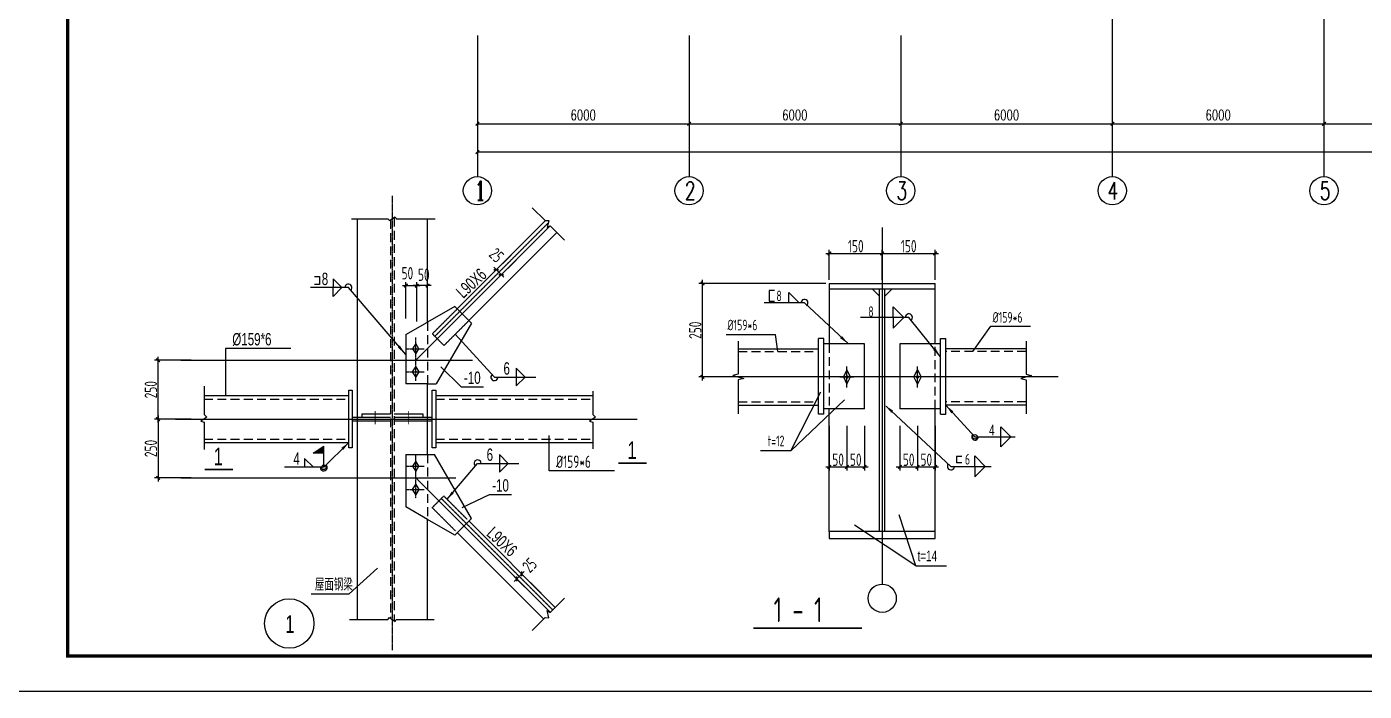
# Model space of a CAD drawing. Extents: x -73672 to 366960, y -527333 to 140666.
# Drawn here: x 2702 to 40622, y -113919 to -95080 of the extents above; entities that cross this region are included whole.
import ezdxf
from ezdxf.enums import TextEntityAlignment as Align

# ---------------------------------------------------------------- set-up
doc = ezdxf.new("R2010")
doc.units = 0
doc.header["$LTSCALE"] = 1000
doc.header["$MEASUREMENT"] = 0
for name, pattern in [('CENTER2', [1.125, 0.75, -0.125, 0.125, -0.125]), ('CENTERR', [30, 25, -2, 1, -2]), ('DASHED1', [4.5, 3, -1.5]), ('HIDDEN', [0.375, 0.25, -0.125])]:
    doc.linetypes.add(name, pattern=pattern)
for name, color, linetype in [('08', 3, 'Continuous'), ('2', 2, 'CENTERR'), ('3A', 3, 'DASHED1'), ('AXIS', 3, 'Continuous'), ('AXIS_TEXT', 7, 'Continuous'), ('Bolt', 252, 'Continuous'), ('Colum', 2, 'Continuous'), ('DASHED', 1, 'DASHED1'), ('DIM', 3, 'Continuous'), ('DOTE', 167, 'Continuous'), ('Prof', 2, 'Continuous'), ('PUB_TITLE', 4, 'Continuous'), ('TEXT', 3, 'Continuous'), ('Weld', 7, 'Continuous')]:
    doc.layers.add(name, color=color, linetype=linetype)
doc.styles.add('_TCH_AXIS', font='COMPLEX', dxfattribs={"bigfont": 'GBCBIG'})
doc.styles.add('_TCH_DIM_T3', font='SIMPLEX', dxfattribs={"width": 0.705882, "bigfont": 'GBCBIG'})
doc.styles.add('ACC', font='gas.shx', dxfattribs={"width": 0.7, "oblique": 1, "bigfont": 'Tssdchn.shx'})
doc.styles.add('ACC2', font='gas.shx', dxfattribs={"width": 0.7, "bigfont": 'Tssdchn.shx'})
doc.styles.add('COMPLEX', font='COMPLEX', dxfattribs={"bigfont": 'Tssdchn.shx'})
doc.styles.get("Standard").update_dxf_attribs({"font": 'gbenor.shx', "bigfont": 'gbcbig.shx'})
doc.styles.add('TSSD_Axis', font='Complex.shx', dxfattribs={"width": 0.7, "bigfont": 'hztxt.shx'})
doc.styles.add('TSSD_Dimension', font='Tssdeng.shx', dxfattribs={"width": 0.7, "bigfont": '1hztxt.shx'})
doc.styles.add('TSSD_Label', font='Tssdeng.shx', dxfattribs={"width": 0.7, "bigfont": 'hztxt.shx'})
doc.dimstyles.new('_TCH_ARCH-100', dxfattribs={"dimtxt": 297.5, "dimasz": 100, "dimexe": 250, "dimexo": 300, "dimgap": 100, "dimtad": 1, "dimdec": 0, "dimzin": 0, "dimdsep": 46, "dimtxsty": '_TCH_DIM_T3', "dimblk": 'ARCHTICK', "dimcen": 0.09, "dimclrt": 7, "dimazin": 2, "dimtfac": 1, "dimtdec": 0, "dimtix": 1, "dimtmove": 2, "dimatfit": 3, "dimfxl": 0, "dimtolj": 1, "dimtzin": 0, "dimarcsym": 0})
doc.dimstyles.new('ACAD-J', dxfattribs={"dimscale": 20, "dimtxt": 3.5, "dimasz": 1.5, "dimexe": 2, "dimexo": 4, "dimgap": 1, "dimtad": 1, "dimdec": 0, "dimzin": 0, "dimdsep": 46, "dimtxsty": 'ACC', "dimblk": 'DM', "dimblk2": 'DM', "dimcen": 0.09, "dimadec": 0, "dimazin": 0, "dimtfac": 1, "dimtdec": 0, "dimtix": 1, "dimtmove": 2, "dimatfit": 3, "dimfxl": 0, "dimtolj": 1, "dimtzin": 0, "dimarcsym": 0})
doc.dimstyles.new('TSSD_100_150', dxfattribs={"dimtxt": 350, "dimasz": 100, "dimexe": 100, "dimexo": 100, "dimgap": 30, "dimtad": 1, "dimdec": 0, "dimlfac": 1.333333, "dimzin": 0, "dimdsep": 46, "dimtxsty": 'TSSD_Dimension', "dimblk": 'ARCHTICK', "dimcen": 0, "dimdle": 100, "dimclrd": 3, "dimclre": 3, "dimclrt": 7, "dimadec": 0, "dimazin": 0, "dimtfac": 1, "dimtdec": 0, "dimtix": 1, "dimtmove": 2, "dimatfit": 3, "dimldrblk": 'ARCHTICK', "dimfxl": 0, "dimtolj": 1, "dimtzin": 0, "dimarcsym": 0})
doc.dimstyles.new('TSSD_15_1', dxfattribs={"dimtxt": 3, "dimasz": 1, "dimexe": 1, "dimexo": 2.5, "dimgap": 1, "dimtad": 1, "dimdec": 0, "dimlfac": 15, "dimzin": 0, "dimdsep": 46, "dimtxsty": 'TSSD_Axis', "dimblk": 'ARCHTICK', "dimcen": 0, "dimdle": 1, "dimclrt": 2, "dimadec": 0, "dimazin": 0, "dimtfac": 1, "dimtdec": 0, "dimtix": 1, "dimtmove": 2, "dimatfit": 3, "dimldrblk": '箭头', "dimfxl": 0, "dimtolj": 1, "dimtzin": 0, "dimarcsym": 0})
doc.dimstyles.new('TSSD_LEADER_STYLE_2.0', dxfattribs={"dimtxt": 6, "dimasz": 2, "dimexe": 2, "dimexo": 5, "dimgap": 0.09, "dimtad": 0, "dimtih": 1, "dimtoh": 1, "dimdec": 4, "dimzin": 0, "dimdsep": 46, "dimtxsty": 'Standard', "dimcen": 0.09, "dimdle": 2, "dimclrt": 2, "dimadec": 0, "dimazin": 0, "dimtfac": 1, "dimtdec": 4, "dimtofl": 0, "dimtmove": 0, "dimatfit": 3, "dimfxl": 0, "dimtolj": 1, "dimtzin": 0, "dimarcsym": 0})

# ---------------------------------------------------------------- blocks, each defined once
blk = doc.blocks.new('_ArchTick')
at = {"color": 0, "linetype": 'ByBlock', "const_width": 0.4}
blk.add_lwpolyline([(-0.5, -0.5), (0.5, 0.5)], dxfattribs=at)
blk = doc.blocks.new('*D9229')
at = {"color": 3, "linetype": 'Continuous', "lineweight": -2}
for p, q in [((7367, -104536), (6325, -104536)), ((6425, -106303), (6425, -104436)), ((7367, -106203), (6325, -106203))]:
    blk.add_line(p, q, dxfattribs=at)
at = {"layer": 'Defpoints', "color": 0}
for p in [(6425, -104536), (7467, -104536), (7467, -106203)]:
    blk.add_point(p, dxfattribs=at)
at = {"color": 3, "linetype": 'ByBlock', "lineweight": -2, "xscale": 100, "yscale": 100, "zscale": 100}
for p, rotation in [((6425, -104536), 90), ((6425, -106203), 270)]:
    blk.add_blockref('_ArchTick', p, dxfattribs=dict(at, rotation=rotation))
at = {"color": 7, "insert": (6220, -105369), "char_height": 350, "attachment_point": 5, "rotation": 90, "style": 'TSSD_Dimension'}
blk.add_mtext('\\A1;250', dxfattribs=at)
blk = doc.blocks.new('*D9230')
at = {"color": 3, "linetype": 'Continuous', "lineweight": -2}
for p, q in [((6425, -106103), (6425, -107969)), ((7367, -106203), (6325, -106203)), ((7367, -107869), (6325, -107869))]:
    blk.add_line(p, q, dxfattribs=at)
at = {"layer": 'Defpoints', "color": 0}
for p in [(7467, -106203), (6425, -107869), (7467, -107869)]:
    blk.add_point(p, dxfattribs=at)
at = {"color": 3, "linetype": 'ByBlock', "lineweight": -2, "xscale": 100, "yscale": 100, "zscale": 100}
for p, rotation in [((6425, -106203), 90), ((6425, -107869), 270)]:
    blk.add_blockref('_ArchTick', p, dxfattribs=dict(at, rotation=rotation))
at = {"color": 7, "insert": (6220, -107036), "char_height": 350, "attachment_point": 5, "rotation": 90, "style": 'TSSD_Dimension'}
blk.add_mtext('\\A1;250', dxfattribs=at)
blk = doc.blocks.new('箭头')
at = {"layer": 'DIM', "color": 6}
blk.add_line((-2, 0), (-3, 0), dxfattribs=at)
blk.add_solid([(-2, 0), (0, 0), (-2, 0)], dxfattribs=at)
blk = doc.blocks.new('DM')
at = {"color": 5}
blk.add_line((1.1, 0), (-1, 0), dxfattribs=at)
at = {"color": 6, "const_width": 0.45}
blk.add_lwpolyline([(-0.8, -0.8), (0.8, 0.8)], dxfattribs=at)
blk = doc.blocks.new('*D9231')
at = {"color": 3, "linetype": 'Continuous', "lineweight": -2}
for p, q in [((16432, -101553), (15943, -102042)), ((16226, -102183), (15943, -101900)), ((16573, -101695), (16085, -102183))]:
    blk.add_line(p, q, dxfattribs=at)
at = {"layer": 'Defpoints', "color": 0}
for p in [(16503, -101483), (16644, -101624), (16014, -101971)]:
    blk.add_point(p, dxfattribs=at)
at = {"color": 3, "linetype": 'ByBlock', "lineweight": -2, "xscale": 100, "yscale": 100, "zscale": 100}
for p, rotation in [((16014, -101971), 135.0000000014857), ((16155, -102113), 315.0000000014857)]:
    blk.add_blockref('_ArchTick', p, dxfattribs=dict(at, rotation=rotation))
at = {"color": 7, "insert": (16020, -101557), "char_height": 350, "attachment_point": 5, "rotation": 315, "style": 'TSSD_Dimension'}
blk.add_mtext('\\A1;25', dxfattribs=at)
blk = doc.blocks.new('*D9232')
at = {"color": 3, "linetype": 'Continuous', "lineweight": -2}
for p, q in [((16808, -110521), (16525, -110803)), ((17142, -111280), (16525, -110662)), ((17284, -111138), (16666, -110521))]:
    blk.add_line(p, q, dxfattribs=at)
at = {"layer": 'Defpoints', "color": 0}
for p in [(16595, -110733), (17213, -111350), (17355, -111209)]:
    blk.add_point(p, dxfattribs=at)
at = {"color": 3, "linetype": 'ByBlock', "lineweight": -2, "xscale": 100, "yscale": 100, "zscale": 100}
for p, rotation in [((16595, -110733), 225.0000000015093), ((16737, -110591), 45.00000000150928)]:
    blk.add_blockref('_ArchTick', p, dxfattribs=dict(at, rotation=rotation))
at = {"color": 7, "insert": (16960, -110345), "char_height": 350, "attachment_point": 5, "rotation": 45, "style": 'TSSD_Dimension'}
blk.add_mtext('\\A1;25', dxfattribs=at)
blk = doc.blocks.new('*D9233')
at = {"color": 3, "linetype": 'Continuous', "lineweight": -2}
for p, q in [((26855, -101506), (28555, -101506)), ((26955, -102258), (26955, -101406)), ((28455, -102258), (28455, -101406))]:
    blk.add_line(p, q, dxfattribs=at)
at = {"layer": 'Defpoints', "color": 0}
for p in [(28455, -101506), (26955, -102358), (28455, -102358)]:
    blk.add_point(p, dxfattribs=at)
at = {"color": 3, "linetype": 'ByBlock', "lineweight": -2, "xscale": 100, "yscale": 100, "zscale": 100, "rotation": 180}
blk.add_blockref('_ArchTick', (26955, -101506), dxfattribs=at)
at = {"color": 3, "linetype": 'ByBlock', "lineweight": -2, "xscale": 100, "yscale": 100, "zscale": 100}
blk.add_blockref('_ArchTick', (28455, -101506), dxfattribs=at)
at = {"color": 7, "insert": (27705, -101301), "char_height": 350, "attachment_point": 5, "style": 'TSSD_Dimension'}
blk.add_mtext('\\A1;150', dxfattribs=at)
blk = doc.blocks.new('*D9234')
at = {"color": 3, "linetype": 'Continuous', "lineweight": -2}
for p, q in [((25355, -101506), (27055, -101506)), ((25455, -102258), (25455, -101406)), ((26955, -102258), (26955, -101406))]:
    blk.add_line(p, q, dxfattribs=at)
at = {"layer": 'Defpoints', "color": 0}
for p in [(26955, -101506), (25455, -102358), (26955, -102358)]:
    blk.add_point(p, dxfattribs=at)
at = {"color": 3, "linetype": 'ByBlock', "lineweight": -2, "xscale": 100, "yscale": 100, "zscale": 100, "rotation": 180}
blk.add_blockref('_ArchTick', (25455, -101506), dxfattribs=at)
at = {"color": 3, "linetype": 'ByBlock', "lineweight": -2, "xscale": 100, "yscale": 100, "zscale": 100}
blk.add_blockref('_ArchTick', (26955, -101506), dxfattribs=at)
at = {"color": 7, "insert": (26205, -101301), "char_height": 350, "attachment_point": 5, "style": 'TSSD_Dimension'}
blk.add_mtext('\\A1;150', dxfattribs=at)
blk = doc.blocks.new('*D9235')
at = {"color": 3, "linetype": 'Continuous', "lineweight": -2}
for p, q in [((25355, -102358), (21760, -102358)), ((21860, -105109), (21860, -102258)), ((23111, -105009), (21760, -105009))]:
    blk.add_line(p, q, dxfattribs=at)
at = {"layer": 'Defpoints', "color": 0}
for p in [(21860, -102358), (25455, -102358), (23211, -105009)]:
    blk.add_point(p, dxfattribs=at)
at = {"color": 3, "linetype": 'ByBlock', "lineweight": -2, "xscale": 100, "yscale": 100, "zscale": 100}
for p, rotation in [((21860, -102358), 90), ((21860, -105009), 270)]:
    blk.add_blockref('_ArchTick', p, dxfattribs=dict(at, rotation=rotation))
at = {"color": 7, "insert": (21655, -103683), "char_height": 350, "attachment_point": 5, "rotation": 90, "style": 'TSSD_Dimension'}
blk.add_mtext('\\A1;{\\H1x;250}', dxfattribs=at)
blk = doc.blocks.new('*D9236')
at = {"color": 3, "linetype": 'Continuous', "lineweight": -2}
for p, q in [((25455, -106398), (25455, -107660)), ((25955, -106398), (25955, -107660)), ((25355, -107560), (26055, -107560))]:
    blk.add_line(p, q, dxfattribs=at)
at = {"layer": 'Defpoints', "color": 0}
for p in [(25455, -106298), (25955, -106298), (25955, -107560)]:
    blk.add_point(p, dxfattribs=at)
at = {"color": 3, "linetype": 'ByBlock', "lineweight": -2, "xscale": 100, "yscale": 100, "zscale": 100, "rotation": 180}
blk.add_blockref('_ArchTick', (25455, -107560), dxfattribs=at)
at = {"color": 3, "linetype": 'ByBlock', "lineweight": -2, "xscale": 100, "yscale": 100, "zscale": 100}
blk.add_blockref('_ArchTick', (25955, -107560), dxfattribs=at)
at = {"color": 7, "insert": (25705, -107355), "char_height": 350, "attachment_point": 5, "style": 'TSSD_Dimension'}
blk.add_mtext('\\A1;50', dxfattribs=at)
blk = doc.blocks.new('*D9237')
at = {"color": 3, "linetype": 'Continuous', "lineweight": -2}
for p, q in [((25955, -106398), (25955, -107660)), ((26455, -106398), (26455, -107660)), ((25855, -107560), (26555, -107560))]:
    blk.add_line(p, q, dxfattribs=at)
at = {"layer": 'Defpoints', "color": 0}
for p in [(25955, -106298), (26455, -106298), (26455, -107560)]:
    blk.add_point(p, dxfattribs=at)
at = {"color": 3, "linetype": 'ByBlock', "lineweight": -2, "xscale": 100, "yscale": 100, "zscale": 100, "rotation": 180}
blk.add_blockref('_ArchTick', (25955, -107560), dxfattribs=at)
at = {"color": 3, "linetype": 'ByBlock', "lineweight": -2, "xscale": 100, "yscale": 100, "zscale": 100}
blk.add_blockref('_ArchTick', (26455, -107560), dxfattribs=at)
at = {"color": 7, "insert": (26205, -107355), "char_height": 350, "attachment_point": 5, "style": 'TSSD_Dimension'}
blk.add_mtext('\\A1;50', dxfattribs=at)
blk = doc.blocks.new('*D9238')
at = {"color": 3, "linetype": 'Continuous', "lineweight": -2}
for p, q in [((27455, -106398), (27455, -107660)), ((27955, -106398), (27955, -107660)), ((27355, -107560), (28055, -107560))]:
    blk.add_line(p, q, dxfattribs=at)
at = {"layer": 'Defpoints', "color": 0}
for p in [(27455, -106298), (27955, -106298), (27955, -107560)]:
    blk.add_point(p, dxfattribs=at)
at = {"color": 3, "linetype": 'ByBlock', "lineweight": -2, "xscale": 100, "yscale": 100, "zscale": 100, "rotation": 180}
blk.add_blockref('_ArchTick', (27455, -107560), dxfattribs=at)
at = {"color": 3, "linetype": 'ByBlock', "lineweight": -2, "xscale": 100, "yscale": 100, "zscale": 100}
blk.add_blockref('_ArchTick', (27955, -107560), dxfattribs=at)
at = {"color": 7, "insert": (27705, -107355), "char_height": 350, "attachment_point": 5, "style": 'TSSD_Dimension'}
blk.add_mtext('\\A1;50', dxfattribs=at)
blk = doc.blocks.new('*D9239')
at = {"color": 3, "linetype": 'Continuous', "lineweight": -2}
for p, q in [((27955, -106398), (27955, -107660)), ((28455, -106398), (28455, -107660)), ((27855, -107560), (28555, -107560))]:
    blk.add_line(p, q, dxfattribs=at)
at = {"layer": 'Defpoints', "color": 0}
for p in [(27955, -106298), (28455, -106298), (28455, -107560)]:
    blk.add_point(p, dxfattribs=at)
at = {"color": 3, "linetype": 'ByBlock', "lineweight": -2, "xscale": 100, "yscale": 100, "zscale": 100, "rotation": 180}
blk.add_blockref('_ArchTick', (27955, -107560), dxfattribs=at)
at = {"color": 3, "linetype": 'ByBlock', "lineweight": -2, "xscale": 100, "yscale": 100, "zscale": 100}
blk.add_blockref('_ArchTick', (28455, -107560), dxfattribs=at)
at = {"color": 7, "insert": (28205, -107355), "char_height": 350, "attachment_point": 5, "style": 'TSSD_Dimension'}
blk.add_mtext('\\A1;50', dxfattribs=at)
blk = doc.blocks.new('_WELD004')
at = {"color": 0, "linetype": 'ByBlock'}
for p, q in [((0, 1), (1, 0)), ((0, 0), (0, 1))]:
    blk.add_line(p, q, dxfattribs=at)
blk = doc.blocks.new('_WELD0013')
at = {"color": 0, "linetype": 'ByBlock'}
for p, q in [((0.5, 1), (0, 1)), ((0, 0), (0.5, 0)), ((0.5, 0), (0.5, 1))]:
    blk.add_line(p, q, dxfattribs=at)
blk = doc.blocks.new('*D9240')
at = {"color": 3, "linetype": 'Continuous', "lineweight": -2}
for p, q in [((13759, -102798), (13759, -102320)), ((14065, -103341), (14065, -102320)), ((14165, -102420), (13659, -102420))]:
    blk.add_line(p, q, dxfattribs=at)
at = {"layer": 'Defpoints', "color": 0}
for p in [(13759, -102420), (13759, -102898), (14065, -103441)]:
    blk.add_point(p, dxfattribs=at)
at = {"color": 3, "linetype": 'ByBlock', "lineweight": -2, "xscale": 100, "yscale": 100, "zscale": 100, "rotation": 180}
blk.add_blockref('_ArchTick', (13759, -102420), dxfattribs=at)
at = {"color": 3, "linetype": 'ByBlock', "lineweight": -2, "xscale": 100, "yscale": 100, "zscale": 100}
blk.add_blockref('_ArchTick', (14065, -102420), dxfattribs=at)
at = {"color": 7, "insert": (13959, -102111), "char_height": 350, "attachment_point": 5, "style": 'TSSD_Dimension'}
blk.add_mtext('\\A1;50', dxfattribs=at)
blk = doc.blocks.new('*D9241')
at = {"color": 3, "linetype": 'Continuous', "lineweight": -2}
for p, q in [((13451, -103353), (13451, -102320)), ((13759, -103439), (13759, -102320)), ((13351, -102420), (13859, -102420))]:
    blk.add_line(p, q, dxfattribs=at)
at = {"layer": 'Defpoints', "color": 0}
for p in [(13759, -102420), (13451, -103453), (13759, -103539)]:
    blk.add_point(p, dxfattribs=at)
at = {"color": 3, "linetype": 'ByBlock', "lineweight": -2, "xscale": 100, "yscale": 100, "zscale": 100, "rotation": 180}
blk.add_blockref('_ArchTick', (13451, -102420), dxfattribs=at)
at = {"color": 3, "linetype": 'ByBlock', "lineweight": -2, "xscale": 100, "yscale": 100, "zscale": 100}
blk.add_blockref('_ArchTick', (13759, -102420), dxfattribs=at)
at = {"color": 7, "insert": (13493, -102067), "char_height": 350, "attachment_point": 5, "style": 'TSSD_Dimension'}
blk.add_mtext('\\A1;50', dxfattribs=at)
blk = doc.blocks.new('*D9283')
at = {"layer": 'AXIS', "color": 0, "lineweight": -2}
for p, q in [((15479, -95630), (15479, -98880)), ((123479, -95630), (123479, -98880)), ((15479, -98630), (123479, -98630))]:
    blk.add_line(p, q, dxfattribs=at)
at = {"layer": 'Defpoints', "color": 0}
for p in [(15479, -95330), (123479, -95330), (123479, -98630)]:
    blk.add_point(p, dxfattribs=at)
at = {"layer": 'AXIS', "color": 0, "linetype": 'ByBlock', "lineweight": -2, "xscale": 100, "yscale": 100, "zscale": 100, "rotation": 180}
blk.add_blockref('_ArchTick', (15479, -98630), dxfattribs=at)
at = {"layer": 'AXIS', "color": 0, "linetype": 'ByBlock', "lineweight": -2, "xscale": 100, "yscale": 100, "zscale": 100}
blk.add_blockref('_ArchTick', (123479, -98630), dxfattribs=at)
at = {"layer": 'AXIS', "color": 7, "insert": (69479, -98381), "char_height": 297.5, "attachment_point": 5, "style": '_TCH_DIM_T3'}
blk.add_mtext('\\A1;108000', dxfattribs=at)
blk = doc.blocks.new('*D9284')
at = {"layer": 'AXIS', "color": 0, "lineweight": -2}
for p, q in [((15479, -95630), (15479, -98080)), ((21479, -95630), (21479, -98080)), ((15479, -97830), (21479, -97830))]:
    blk.add_line(p, q, dxfattribs=at)
at = {"layer": 'Defpoints', "color": 0}
for p in [(15479, -95330), (21479, -95330), (21479, -97830)]:
    blk.add_point(p, dxfattribs=at)
at = {"layer": 'AXIS', "color": 0, "linetype": 'ByBlock', "lineweight": -2, "xscale": 100, "yscale": 100, "zscale": 100, "rotation": 180}
blk.add_blockref('_ArchTick', (15479, -97830), dxfattribs=at)
at = {"layer": 'AXIS', "color": 0, "linetype": 'ByBlock', "lineweight": -2, "xscale": 100, "yscale": 100, "zscale": 100}
blk.add_blockref('_ArchTick', (21479, -97830), dxfattribs=at)
at = {"layer": 'AXIS', "color": 7, "insert": (18479, -97581), "char_height": 297.5, "attachment_point": 5, "style": '_TCH_DIM_T3'}
blk.add_mtext('\\A1;6000', dxfattribs=at)
blk = doc.blocks.new('*D9285')
at = {"layer": 'AXIS', "color": 0, "lineweight": -2}
for p, q in [((21479, -95630), (21479, -98080)), ((27479, -95630), (27479, -98080)), ((21479, -97830), (27479, -97830))]:
    blk.add_line(p, q, dxfattribs=at)
at = {"layer": 'Defpoints', "color": 0}
for p in [(21479, -95330), (27479, -95330), (27479, -97830)]:
    blk.add_point(p, dxfattribs=at)
at = {"layer": 'AXIS', "color": 0, "linetype": 'ByBlock', "lineweight": -2, "xscale": 100, "yscale": 100, "zscale": 100, "rotation": 180}
blk.add_blockref('_ArchTick', (21479, -97830), dxfattribs=at)
at = {"layer": 'AXIS', "color": 0, "linetype": 'ByBlock', "lineweight": -2, "xscale": 100, "yscale": 100, "zscale": 100}
blk.add_blockref('_ArchTick', (27479, -97830), dxfattribs=at)
at = {"layer": 'AXIS', "color": 7, "insert": (24479, -97581), "char_height": 297.5, "attachment_point": 5, "style": '_TCH_DIM_T3'}
blk.add_mtext('\\A1;6000', dxfattribs=at)
blk = doc.blocks.new('*D9286')
at = {"layer": 'AXIS', "color": 0, "lineweight": -2}
for p, q in [((27479, -95630), (27479, -98080)), ((33479, -95630), (33479, -98080)), ((27479, -97830), (33479, -97830))]:
    blk.add_line(p, q, dxfattribs=at)
at = {"layer": 'Defpoints', "color": 0}
for p in [(27479, -95330), (33479, -95330), (33479, -97830)]:
    blk.add_point(p, dxfattribs=at)
at = {"layer": 'AXIS', "color": 0, "linetype": 'ByBlock', "lineweight": -2, "xscale": 100, "yscale": 100, "zscale": 100, "rotation": 180}
blk.add_blockref('_ArchTick', (27479, -97830), dxfattribs=at)
at = {"layer": 'AXIS', "color": 0, "linetype": 'ByBlock', "lineweight": -2, "xscale": 100, "yscale": 100, "zscale": 100}
blk.add_blockref('_ArchTick', (33479, -97830), dxfattribs=at)
at = {"layer": 'AXIS', "color": 7, "insert": (30479, -97581), "char_height": 297.5, "attachment_point": 5, "style": '_TCH_DIM_T3'}
blk.add_mtext('\\A1;6000', dxfattribs=at)
blk = doc.blocks.new('*D9287')
at = {"layer": 'AXIS', "color": 0, "lineweight": -2}
for p, q in [((33479, -95630), (33479, -98080)), ((39479, -95630), (39479, -98080)), ((33479, -97830), (39479, -97830))]:
    blk.add_line(p, q, dxfattribs=at)
at = {"layer": 'Defpoints', "color": 0}
for p in [(33479, -95330), (39479, -95330), (39479, -97830)]:
    blk.add_point(p, dxfattribs=at)
at = {"layer": 'AXIS', "color": 0, "linetype": 'ByBlock', "lineweight": -2, "xscale": 100, "yscale": 100, "zscale": 100, "rotation": 180}
blk.add_blockref('_ArchTick', (33479, -97830), dxfattribs=at)
at = {"layer": 'AXIS', "color": 0, "linetype": 'ByBlock', "lineweight": -2, "xscale": 100, "yscale": 100, "zscale": 100}
blk.add_blockref('_ArchTick', (39479, -97830), dxfattribs=at)
at = {"layer": 'AXIS', "color": 7, "insert": (36479, -97581), "char_height": 297.5, "attachment_point": 5, "style": '_TCH_DIM_T3'}
blk.add_mtext('\\A1;6000', dxfattribs=at)
blk = doc.blocks.new('*D9288')
at = {"layer": 'AXIS', "color": 0, "lineweight": -2}
for p, q in [((39479, -95630), (39479, -98080)), ((45479, -95630), (45479, -98080)), ((39479, -97830), (45479, -97830))]:
    blk.add_line(p, q, dxfattribs=at)
at = {"layer": 'Defpoints', "color": 0}
for p in [(39479, -95330), (45479, -95330), (45479, -97830)]:
    blk.add_point(p, dxfattribs=at)
at = {"layer": 'AXIS', "color": 0, "linetype": 'ByBlock', "lineweight": -2, "xscale": 100, "yscale": 100, "zscale": 100, "rotation": 180}
blk.add_blockref('_ArchTick', (39479, -97830), dxfattribs=at)
at = {"layer": 'AXIS', "color": 0, "linetype": 'ByBlock', "lineweight": -2, "xscale": 100, "yscale": 100, "zscale": 100}
blk.add_blockref('_ArchTick', (45479, -97830), dxfattribs=at)
at = {"layer": 'AXIS', "color": 7, "insert": (42479, -97581), "char_height": 297.5, "attachment_point": 5, "style": '_TCH_DIM_T3'}
blk.add_mtext('\\A1;6000', dxfattribs=at)
blk = doc.blocks.new('_AXISO')
blk.add_circle((0, 0), 0.5)
at = {"layer": 'AXIS_TEXT', "style": 'COMPLEX'}
blk.add_attdef('A', text='', height=0.56, dxfattribs=at).set_placement((-0.25, -0.28), (0.25, -0.28), align=Align.FIT)

msp = doc.modelspace()

# ---------------------------------------------------------------- hatches: boundary and pattern name
at = {"layer": 'Bolt'}
h = msp.add_hatch(color=256, dxfattribs=at)
edge = h.paths.add_edge_path(flags=0)
edge.add_arc((25955.44, -105008.59), 50, 0, 359.999994)
h = msp.add_hatch(color=256, dxfattribs=at)
edge = h.paths.add_edge_path(flags=0)
edge.add_arc((27955.44, -105008.59), 50, 180.000006, 180, ccw=False)
at = {"layer": 'TEXT'}
msp.add_hatch(color=256, dxfattribs=at).paths.add_polyline_path([(11123.47, -106970.49), (10823.47, -107170.49), (11123.47, -107170.49)])

# ---------------------------------------------------------------- linework, layer by layer
for p, q in [((33478.74, -94295.96), (33478.74, -95795.96)), ((39478.74, -94295.96), (39478.74, -95795.96)), ((22535.48, -103807.15), (23931.01, -103807.15)), ((24000.05, -104291.19), (23931.01, -103807.15)), ((29521.68, -104291.19), (30031.16, -103564.09)), ((30031.16, -103564.09), (31160, -103564.09)), ((13731.98, -104062.76), (13641.98, -104206.76)), ((13641.98, -104206.76), (13731.98, -104350.76)), ((13821.98, -104206.76), (13731.98, -104062.76)), ((13731.98, -104350.76), (13821.98, -104206.76)), ((13641.98, -104865.31), (13731.98, -104721.31)), ((13731.98, -105009.31), (13641.98, -104865.31)), ((13731.98, -104721.31), (13821.98, -104865.31)), ((13821.98, -104865.31), (13731.98, -105009.31)), ((7732.07, -105270.58), (7732.07, -106075.78)), ((18751.19, -105412.24), (18751.19, -106075.78)), ((24368.54, -107103.56), (25219.61, -105426.35)), ((24368.54, -107103.56), (25882.48, -105653.55)), ((7810.71, -106145.63), (7634.95, -106259.78)), ((7732.07, -106075.78), (7810.71, -106145.63)), ((18829.84, -106145.63), (18654.08, -106259.78)), ((18751.19, -106075.78), (18829.84, -106145.63)), ((7634.95, -106259.78), (7732.07, -106287.07)), ((7732.07, -106287.07), (7732.07, -107063.82)), ((18654.08, -106259.78), (18751.19, -106287.07)), ((18751.19, -106287.07), (18751.19, -107044.51)), ((24368.54, -107103.56), (23504.58, -107103.56)), ((13731.98, -107396.1), (13641.98, -107540.1)), ((13641.98, -107540.1), (13731.98, -107684.1)), ((13821.98, -107540.1), (13731.98, -107396.1)), ((13731.98, -107684.1), (13821.98, -107540.1)), ((13641.98, -108198.65), (13731.98, -108054.65)), ((13731.98, -108054.65), (13821.98, -108198.65)), ((13731.98, -108342.65), (13641.98, -108198.65)), ((13821.98, -108198.65), (13731.98, -108342.65)), ((27912.54, -110362.98), (26167.86, -109205.74)), ((27912.54, -110362.98), (27436.64, -108921.02)), ((27912.54, -110362.98), (28776.5, -110362.98)), ((17544.49, -111681.55), (17947.57, -111278.47)), ((12943.35, -111883.64), (12988.58, -111829.41)), ((12988.58, -111829.41), (13151.27, -111937.78)), ((17029.99, -112196.05), (17395.08, -111830.97)), ((17395.08, -111830.97), (17500.08, -111837.18)), ((17456.52, -111632.18), (17544.49, -111681.55)), ((17500.08, -111837.18), (17456.52, -111632.18)), ((11848.67, -111883.64), (12943.35, -111883.64)), ((13151.27, -111937.78), (13174.49, -111883.64)), ((13174.49, -111883.64), (14251.96, -111883.64))]:
    msp.add_line(p, q)
at = {"color": 2, "linetype": 'Continuous', "ltscale": 0.001}
for p, q in [((26671.82, -102507.65), (26880.44, -102715.03)), ((27239.06, -102507.65), (27030.44, -102715.03)), ((29215.62, -107261.66), (29065.62, -107261.66)), ((29065.62, -107261.66), (29065.62, -107444.01)), ((29215.62, -107444.01), (29065.62, -107444.01))]:
    msp.add_line(p, q, dxfattribs=at)
at = {"color": 3}
for p, q in [((28760.17, -105811.19), (29585.41, -106705.51)), ((30602.93, -106705.5), (30322.92, -106425.48)), ((30322.92, -106985.46), (30322.92, -106425.48)), ((29585.41, -106705.51), (30723.6, -106705.51)), ((30322.92, -106985.46), (30602.93, -106705.5))]:
    msp.add_line(p, q, dxfattribs=at)
at = {"color": 2, "linetype": 'Continuous', "ltscale": 0.001}
for points in [[(25996.69, -104072.09, 0, 80, 0), (25788.97, -103878.48, 50, 50, 0)], [(28611.75, -104440.08, 0, 80, 0), (28435.52, -104221.13, 50, 50, 0)], [(11829.14, -106869.37, 0, 80, 0), (11652.32, -107045.05, 50, 50, 0)], [(14617.7, -108472.17, 0, 80, 0), (14775.94, -108287.43, 50, 50, 0)]]:
    msp.add_lwpolyline(points, format="xyseb", dxfattribs=at)
msp.add_lwpolyline([(13448.73, -104376.02, 0, 80, 0), (13248.61, -104142.43, 80, 80, 0)], format="xyseb")
at = {"color": 3}
for points in [[(27030.44, -105811.19, 0, 80, 0), (27241.33, -105994.54, 80, 80, 0)], [(28760.17, -105811.19, 0, 80, 0), (28946.1, -106012.69, 80, 80, 0)]]:
    msp.add_lwpolyline(points, format="xyseb", dxfattribs=at)
msp.add_circle((29585.41, -106705.51), 63.01, dxfattribs=at)
msp.add_circle((26955.44, -111282.74), 400)
at = {"layer": '08', "color": 2, "linetype": 'Continuous', "ltscale": 0.001}
for p, q in [((10862.12, -102164.66), (11000.82, -102164.66)), ((11000.82, -102164.66), (11000.82, -102388.77)), ((11000.82, -102388.77), (10860.25, -102388.77))]:
    msp.add_line(p, q, dxfattribs=at)
at = {"layer": '08', "color": 0, "linetype": 'Continuous', "ltscale": 0.001}
for p, q in [((14835.13, -103008.71), (14065.4, -103453.12)), ((14835.13, -103008.71), (15306.53, -103480.12)), ((13448.73, -103809.15), (14065.4, -103453.12)), ((15306.53, -103480.12), (14312, -105202.71)), ((13448.73, -103809.15), (13448.73, -105202.71)), ((14065.4, -105202.71), (13448.73, -105202.71)), ((14065.4, -105202.71), (14312, -105202.71)), ((13448.73, -107202.71), (14257.56, -107202.71)), ((13448.73, -107202.71), (13448.73, -108690.4)), ((15306.53, -109019.58), (14257.56, -107202.71)), ((14065.4, -109046.43), (13448.73, -108690.4)), ((14834.38, -109490.41), (14065.4, -109046.43)), ((14835.13, -109490.98), (15306.53, -109019.58))]:
    msp.add_line(p, q, dxfattribs=at)
at = {"layer": '08'}
for p, q in [((22875.66, -103992.91), (22873.8, -104928.37)), ((31035.22, -103992.91), (31037.08, -104928.37)), ((22873.8, -104928.37), (22719.03, -104968.93)), ((22719.03, -104968.93), (23027.66, -105053.45)), ((31191.86, -104968.93), (30883.22, -105053.45)), ((31037.08, -104928.37), (31191.86, -104968.93)), ((22872.89, -105094.01), (22870.53, -106051.07)), ((23027.66, -105053.45), (22872.89, -105094.01)), ((30883.22, -105053.45), (31037.99, -105094.01)), ((31037.99, -105094.01), (31040.35, -106051.07))]:
    msp.add_line(p, q, dxfattribs=at)
at = {"layer": '08', "color": 0, "linetype": 'Continuous', "ltscale": 0.001}
for points in [[(11829.14, -105386.04), (11927.79, -105386.04), (11927.79, -107019.37), (11829.14, -107019.37)], [(14200.31, -105386.04), (14298.97, -105386.04), (14298.97, -107019.37), (14200.31, -107019.37)]]:
    msp.add_lwpolyline(points, close=True, dxfattribs=at)
at = {"layer": '08', "color": 2, "linetype": 'Continuous', "ltscale": 0.001, "const_width": 25}
for points in [[(12577.2, -105974.98), (12577.2, -106347.35)], [(13519.37, -105974.98), (13519.37, -106347.35)]]:
    msp.add_lwpolyline(points, dxfattribs=at)
at = {"layer": '2', "const_width": 30}
for points in [[(13721.9, -104216.84, -1), (13743.12, -104195.62, -1)], [(13721.9, -104855.24, 1), (13743.12, -104876.45, 1)], [(13721.9, -107550.17, -1), (13743.12, -107528.96, -1)], [(13721.9, -108188.57, 1), (13743.12, -108209.79, 1)]]:
    msp.add_lwpolyline(points, format="xyb", close=True, dxfattribs=at)
at = {"layer": '3A', "linetype": 'HIDDEN'}
for p, q in [((13015.4, -100558.14), (13015.4, -111847.27)), ((13115.4, -100491.52), (13115.4, -111913.89)), ((14065.4, -103453.12), (14065.4, -105202.71)), ((25455.44, -104072.09), (25455.44, -105908.75)), ((28455.44, -105908.75), (28455.44, -104071.45)), ((22875.66, -104291.19), (25150.71, -104291.19)), ((31035.22, -104291.19), (28760.17, -104291.19)), ((7732.07, -105636.04), (11829.14, -105636.04)), ((14298.97, -105636.04), (18751.19, -105636.04)), ((22875.66, -105718.2), (25150.71, -105718.2)), ((31035.22, -105718.2), (28760.17, -105718.2)), ((7732.07, -106769.37), (11829.14, -106769.37)), ((14298.97, -106769.37), (18751.19, -106769.37)), ((14065.4, -107202.71), (14065.4, -109046.43))]:
    msp.add_line(p, q, dxfattribs=at)
at = {"layer": 'AXIS'}
for p, q in [((15478.74, -95329.56), (15478.74, -99329.56)), ((21478.74, -95329.56), (21478.74, -99329.56)), ((27478.74, -95329.56), (27478.74, -99329.56)), ((33478.74, -95329.56), (33478.74, -99329.56)), ((39478.74, -95329.56), (39478.74, -99329.56))]:
    msp.add_line(p, q, dxfattribs=at)
at = {"layer": 'Bolt'}
for p, q in [((25755.44, -105008.59), (26155.44, -105008.59)), ((25955.44, -104808.59), (25855.44, -105008.59)), ((25855.44, -105008.59), (25955.44, -105208.59)), ((25955.44, -105308.59), (25955.44, -104708.59)), ((26055.44, -105008.59), (25955.44, -104808.59)), ((25955.44, -105208.59), (26055.44, -105008.59)), ((28155.44, -105008.59), (27755.44, -105008.59)), ((27855.44, -105008.59), (27955.44, -104808.59)), ((27955.44, -105208.59), (27855.44, -105008.59)), ((27955.44, -105308.59), (27955.44, -104708.59)), ((27955.44, -104808.59), (28055.44, -105008.59)), ((28055.44, -105008.59), (27955.44, -105208.59))]:
    msp.add_line(p, q, dxfattribs=at)
at = {"layer": 'Colum', "color": 3, "linetype": 'HIDDEN', "ltscale": 0.01}
for p, q in [((17473.23, -100653.46), (14269.44, -103857.24)), ((14905.84, -103079.42), (14198.73, -103786.53)), ((15235.82, -103409.41), (14528.72, -104116.51)), ((14198.73, -103786.53), (14528.72, -104116.51)), ((14065.4, -106869.37), (14065.4, -105536.04)), ((14198.73, -108713.16), (14528.72, -108383.18)), ((15186.31, -109040.77), (14528.72, -108383.18)), ((14854.36, -109368.79), (14198.73, -108713.16)), ((17615.08, -111610.96), (14458, -108453.89))]:
    msp.add_line(p, q, dxfattribs=at)
at = {"layer": 'Colum'}
for p, q in [((25455.44, -102357.65), (25455.44, -102507.65)), ((25455.44, -109388.6), (25455.44, -105908.75)), ((28455.44, -109388.6), (28455.44, -105908.75))]:
    msp.add_line(p, q, dxfattribs=at)
at = {"layer": 'Colum', "color": 0, "linetype": 'HIDDEN', "ltscale": 0.01}
for p, q in [((11929.14, -106152.71), (13015.4, -106152.71)), ((12197.58, -106052.71), (13015.4, -106052.71)), ((12197.58, -106052.71), (12197.58, -106152.71)), ((13115.4, -106052.71), (13933.22, -106052.71)), ((13115.4, -106152.71), (14201.66, -106152.71)), ((13933.22, -106052.71), (13933.22, -106152.71)), ((11929.14, -106252.71), (13015.4, -106252.71)), ((13115.4, -106252.71), (14201.66, -106252.71))]:
    msp.add_line(p, q, dxfattribs=at)
at = {"layer": 'DASHED'}
msp.add_line((13815.48, -107202.71), (13924.23, -107202.71), dxfattribs=at)
at = {"layer": 'DIM'}
for p, q in [((12988.58, -100576), (13151.27, -100467.63)), ((13151.27, -100467.63), (13174.49, -100521.77)), ((17029.99, -100209.36), (17395.08, -100574.45)), ((11911.37, -100521.77), (12943.35, -100521.77)), ((12065.4, -100521.77), (12065.4, -105369.37)), ((12943.35, -100521.77), (12988.58, -100576)), ((13174.49, -100521.77), (14277.65, -100521.77)), ((14065.4, -103453.12), (14065.4, -100521.77)), ((17402.52, -100582.74), (14905.84, -103079.42)), ((17395.08, -100574.45), (17500.08, -100568.23)), ((17500.08, -100568.23), (17456.52, -100773.23)), ((17456.52, -100773.23), (17544.49, -100723.86)), ((17544.49, -100723.86), (17947.57, -101126.94)), ((17732.5, -100912.73), (15235.82, -103409.41)), ((11385.89, -102224.91), (11385.89, -102474.91)), ((11385.89, -102224.91), (11635.89, -102474.91)), ((11385.89, -102724.91), (11635.89, -102474.91)), ((11385.89, -102724.91), (11385.89, -102474.91)), ((12065.4, -105202.71), (12065.4, -105536.04)), ((14065.4, -105536.04), (14065.4, -105202.71)), ((7732.07, -105536.04), (11829.14, -105536.04)), ((12065.4, -105453.82), (12065.4, -111883.64)), ((14298.97, -105536.04), (18751.19, -105536.04)), ((7732.07, -106869.37), (11829.14, -106869.37)), ((14065.4, -107202.71), (14065.4, -106869.37)), ((14298.97, -106869.37), (18751.19, -106869.37)), ((14065.4, -111883.64), (14065.4, -109046.43)), ((17685.79, -111540.25), (15235.82, -109090.29)), ((17355.81, -111870.24), (14905.84, -109420.27))]:
    msp.add_line(p, q, dxfattribs=at)
at = {"layer": 'DIM', "color": 0, "linetype": 'Continuous', "ltscale": 0.001}
for p, q in [((10186.8, -104201.92), (8334.06, -104201.92)), ((8334.06, -104201.92), (8334.06, -105536.04)), ((17511.66, -107674.17), (17511.66, -106669.37)), ((19364.41, -107674.17), (17511.66, -107674.17))]:
    msp.add_line(p, q, dxfattribs=at)
at = {"layer": 'DIM', "const_width": 50}
for points in [[(8547.83, -107632.37), (7747.83, -107632.37)], [(20278.61, -107452.21), (19478.61, -107452.21)]]:
    msp.add_lwpolyline(points, dxfattribs=at)
at = {"layer": 'DIM'}
msp.add_arc((11820.57, -102475.55), 100, 310.587208, 180, dxfattribs=at)
at = {"layer": 'DOTE', "linetype": 'CENTER2', "ltscale": 0.01}
for p, q in [((13065.4, -99872.96), (13065.4, -112754.71)), ((13732.07, -105114.66), (13732.07, -103885.1)), ((13480.33, -104206.76), (13971.74, -104206.76)), ((13480.33, -104865.31), (13971.74, -104865.31)), ((13732.07, -108447.99), (13732.07, -107218.43)), ((13480.33, -107540.1), (13971.74, -107540.1)), ((13480.33, -108198.65), (13971.74, -108198.65))]:
    msp.add_line(p, q, dxfattribs=at)
at = {"layer": 'DOTE'}
for p, q in [((17543.94, -100724.17), (13732.07, -104536.04)), ((26955.44, -100774.93), (26955.44, -110882.74)), ((7066.6, -104536.04), (15341.51, -104536.04)), ((31946.47, -105008.59), (22385.73, -105008.59)), ((6919.97, -106202.71), (20003.63, -106202.71)), ((7066.6, -107869.37), (14862.66, -107869.37)), ((17543.94, -111681.24), (13732.07, -107869.37))]:
    msp.add_line(p, q, dxfattribs=at)
at = {"layer": 'Prof'}
for p, q in [((25455.44, -102357.65), (28455.44, -102357.65)), ((25455.44, -102357.65), (25455.44, -104072.09)), ((28455.44, -104071.45), (28455.44, -102357.65)), ((25455.44, -102507.65), (28455.44, -102507.65)), ((26880.44, -109388.6), (26880.44, -102507.65)), ((27030.44, -109388.6), (27030.44, -102507.65)), ((22875.66, -104211.19), (25150.71, -104211.19)), ((25299.13, -103913.99), (25150.71, -103913.99)), ((25152.62, -106066.86), (25152.62, -103913.99)), ((25299.13, -106066.86), (25299.13, -103913.99)), ((26455.44, -104072.09), (25299.13, -104072.09)), ((26455.44, -105908.75), (26455.44, -104072.09)), ((28611.75, -104071.44), (27455.44, -104071.44)), ((27455.44, -104071.44), (27455.44, -105908.75)), ((28611.75, -106066.86), (28611.75, -103913.35)), ((28611.75, -103913.35), (28760.17, -103913.35)), ((28758.26, -106066.86), (28758.26, -103913.35)), ((31035.22, -104211.19), (28760.17, -104211.19)), ((22875.66, -105811.19), (25150.71, -105811.19)), ((25299.13, -106066.86), (25152.62, -106066.86)), ((26455.44, -105908.75), (25299.13, -105908.75)), ((28611.75, -105908.75), (27455.44, -105908.75)), ((28611.75, -106066.86), (28758.26, -106066.86)), ((31035.22, -105811.19), (28760.17, -105811.19)), ((28455.44, -109388.6), (25455.44, -109388.6)), ((25455.44, -109388.6), (25455.44, -109588.6)), ((28455.44, -109588.6), (28455.44, -109388.6)), ((25455.44, -109588.6), (28455.44, -109588.6))]:
    msp.add_line(p, q, dxfattribs=at)
at = {"layer": 'PUB_TITLE'}
msp.add_lwpolyline([(1364, -113918.78), (150064, -113918.78), (150064, -29818.78), (1364, -29818.78)], close=True, dxfattribs=at)
at = {"layer": 'PUB_TITLE', "const_width": 100}
msp.add_lwpolyline([(3864, -112918.78), (149064, -112918.78), (149064, -30818.78), (3864, -30818.78)], close=True, dxfattribs=at)
at = {"layer": 'TEXT'}
for p, q in [((14445.01, -104720.3), (15020.6, -105290.87)), ((16581.03, -104763.52), (16581.03, -105263.52)), ((16581.03, -104763.52), (16831.03, -105013.52)), ((16581.03, -105263.52), (16831.03, -105013.52)), ((15020.6, -105290.87), (15648.55, -105290.87)), ((10823.47, -107170.49), (11123.47, -106970.49)), ((11123.47, -107170.49), (10823.47, -107170.49)), ((11123.47, -107570.49), (11123.47, -106970.49)), ((16103.97, -107209.39), (16353.97, -107459.39)), ((16103.97, -107209.39), (16103.97, -107709.39)), ((10581.21, -107320.49), (10831.21, -107570.49)), ((10581.21, -107320.49), (10581.21, -107570.49)), ((16353.97, -107459.39), (16103.97, -107709.39)), ((15043.66, -108708.23), (15821.36, -108343.68)), ((15821.36, -108343.68), (16449.31, -108343.68)), ((11843.81, -111159.43), (12642.42, -110433.77)), ((10767, -111159.43), (11843.81, -111159.43))]:
    msp.add_line(p, q, dxfattribs=at)
at = {"layer": 'TEXT', "const_width": 50}
msp.add_lwpolyline([(23304.92, -112127.38), (26380.46, -112127.38)], dxfattribs=at)
at = {"layer": 'TEXT'}
for centre, radius in [((29585.41, -106705.51), 63.01), ((11123.47, -107570.49), 63.14), ((10145.27, -111998.42), 700)]:
    msp.add_circle(centre, radius, dxfattribs=at)
for centre, radius, start, end in [((15962.21, -105013.52), 100, 132.594219, 0), ((29585.41, -106705.51), 93.01, 132.699539, 0), ((11123.47, -107570.49), 100, 180, 44.814748), ((15485.16, -107459.39), 100, 0, 224.211342)]:
    msp.add_arc(centre, radius, start, end, dxfattribs=at)
at = {"layer": 'Weld'}
for p, q in [((24750.27, -102910.33), (23604.94, -102910.33)), ((27710.95, -103320.91), (26335.75, -103320.91)), ((28902.3, -107542.69), (30047.63, -107542.69))]:
    msp.add_line(p, q, dxfattribs=at)
for centre, start, end in [((24750.27, -102910.33), 304.086024, 180), ((27710.95, -103320.91), 304.086024, 180), ((28902.3, -107542.69), 137.013368, 0)]:
    msp.add_arc(centre, 100, start, end, dxfattribs=at)

# ---------------------------------------------------------------- block references
at = {"layer": 'AXIS'}
ref = msp.add_blockref('_AXISO', (15478.74, -99729.56), dxfattribs=dict(at, xscale=800, yscale=800, zscale=800))
ref.add_attrib('A', '1', (15397.66, -99997.56), dxfattribs={"color": 7, "height": 536.01, "style": '_TCH_AXIS', "width": 0.705882})
ref = msp.add_blockref('_AXISO', (21478.74, -99729.56), dxfattribs=dict(at, xscale=800, yscale=800, zscale=800))
ref.add_attrib('A', '2', (21359.51, -99982.91), dxfattribs={"color": 7, "height": 506.7, "style": '_TCH_AXIS', "width": 0.705882})
ref = msp.add_blockref('_AXISO', (27478.74, -99729.56), dxfattribs=dict(at, xscale=800, yscale=800, zscale=800))
ref.add_attrib('A', '3', (27359.51, -99982.91), dxfattribs={"color": 7, "height": 506.7, "style": '_TCH_AXIS', "width": 0.705882})
ref = msp.add_blockref('_AXISO', (33478.74, -99729.56), dxfattribs=dict(at, xscale=800, yscale=800, zscale=800))
ref.add_attrib('A', '4', (33346.11, -99976.16), dxfattribs={"color": 7, "height": 493.2, "style": '_TCH_AXIS', "width": 0.705882})
ref = msp.add_blockref('_AXISO', (39478.74, -99729.56), dxfattribs=dict(at, xscale=800, yscale=800, zscale=800))
ref.add_attrib('A', '5', (39359.51, -99982.91), dxfattribs={"color": 7, "height": 506.7, "style": '_TCH_AXIS', "width": 0.705882})
at = {"layer": 'Weld', "yscale": 300, "zscale": 300, "rotation": 180}
for name, p, xscale in [('_WELD0013', (23904.94, -102560.33), 300), ('_WELD004', (27265.62, -103320.91), -300), ('_WELD004', (29578.73, -107542.69), -300)]:
    msp.add_blockref(name, p, dxfattribs=dict(at, xscale=xscale))
at = {"layer": 'Weld', "xscale": 300, "yscale": 300, "zscale": 300}
for p in [(24304.94, -102910.33), (27265.62, -103320.91), (29578.73, -107542.69)]:
    msp.add_blockref('_WELD004', p, dxfattribs=at)

# ---------------------------------------------------------------- texts
at = {"width": 0.7}
for s, style, p in [('%%C159*6', 'TSSD_Dimension', (22568.16, -103685.98)), ('%%C159*6', 'TSSD_Dimension', (30085.22, -103468.4)), ('4', 'ACC2', (29984.46, -106665.31)), ('t=12', 'TSSD_Dimension', (23708.08, -106972.9)), ('t=14', 'ACC2', (27957, -110232.32))]:
    msp.add_text(s, height=300, dxfattribs=dict(at, style=style)).set_placement(p)
at = {"layer": 'DIM', "style": 'ACC2', "width": 0.7}
msp.add_text('L90X6', height=350, rotation=42.927095, dxfattribs=at).set_placement((15076.66, -102800.07))
at = {"layer": 'TEXT', "width": 0.7}
for s, height, style, p in [('8', 350, 'ACC2', (11065.55, -102402.89)), ('8', 300, 'TSSD_Label', (23954.94, -102860.33)), ('8', 300, 'TSSD_Label', (26561.28, -103306.75)), ('%%C159*6', 350, 'ACC2', (8529.38, -104113.69)), ('6', 350, 'ACC2', (16217.47, -104941.5)), ('-10', 350, 'ACC2', (15097.33, -105204.26)), ('1', 500, 'ACC2', (19735.37, -107335.62)), ('1', 500, 'ACC2', (8004.6, -107515.79)), ('4', 350, 'ACC2', (10260.87, -107498.47)), ('6', 350, 'ACC2', (15740.41, -107387.37)), ('%%C159*6', 350, 'TSSD_Dimension', (17706.98, -107585.94)), ('6', 300, 'TSSD_Label', (29300.14, -107492.69)), ('-10', 350, 'ACC2', (15898.1, -108257.06)), ('屋面钢梁', 350, 'ACC', (10869.4, -111066.59)), ('1 - 1', 700, 'TSSD_Dimension', (23878.49, -111958.56)), ('1', 500, 'ACC', (10031.49, -112264.03))]:
    msp.add_text(s, height=height, dxfattribs=dict(at, style=style)).set_placement(p)
at = {"layer": 'TEXT', "style": 'ACC2', "width": 0.7}
msp.add_text('L90X6', height=350, rotation=317.072905, dxfattribs=at).set_placement((15712.74, -109482.83))

# ---------------------------------------------------------------- dimensions: what is measured, and where the dimension line sits
at = {"color": 3, "linetype": 'Continuous'}
for base, p1, p2, angle, text, picture, middle, dimtype in [((16014.07, -101971.19), (16643.93, -101624.18), (16502.51, -101482.76), 135, '25', '*D9231', (16019.63, -101557.32), 161), ((13759.48, -102420.01), (14065.4, -103441.06), (13759.48, -102898.05), 180, '50', '*D9240', (13959.01, -102110.91), 160), ((16595.47, -110732.78), (17354.59, -111209.05), (17213.17, -111350.47), 225, '25', '*D9232', (16959.72, -110344.6), 161)]:
    dim = msp.add_linear_dim(base=base, p1=p1, p2=p2, angle=angle, text=text, dimstyle='TSSD_100_150', dxfattribs=at)
    dim.commit()
    dim.dimension.update_dxf_attribs({"geometry": picture, "text_midpoint": middle, "dimtype": dimtype})
for base, p1, p2, text, picture, middle in [((26955.44, -101506.49), (25455.44, -102357.65), (26955.44, -102357.65), '150', '*D9234', (26205.44, -101301.49)), ((28455.44, -101506.49), (26955.44, -102357.65), (28455.44, -102357.65), '150', '*D9233', (27705.44, -101301.49)), ((25955.44, -107560.39), (25455.44, -106297.55), (25955.44, -106297.55), '50', '*D9236', (25705.44, -107355.39)), ((26455.44, -107560.39), (25955.44, -106297.55), (26455.44, -106297.55), '50', '*D9237', (26205.44, -107355.39)), ((27955.44, -107560.39), (27455.44, -106297.55), (27955.44, -106297.55), '50', '*D9238', (27705.44, -107355.39)), ((28455.44, -107560.39), (27955.44, -106297.55), (28455.44, -106297.55), '50', '*D9239', (28205.44, -107355.39))]:
    dim = msp.add_linear_dim(base=base, p1=p1, p2=p2, text=text, dimstyle='TSSD_100_150', dxfattribs=at)
    dim.commit()
    dim.dimension.update_dxf_attribs({"geometry": picture, "text_midpoint": middle})
dim = msp.add_linear_dim(base=(13759.48, -102420.01), p1=(13451.15, -103453.12), p2=(13759.48, -103539.46), text='50', dimstyle='TSSD_100_150', dxfattribs=at)
dim.commit()
dim.dimension.update_dxf_attribs({"geometry": '*D9241', "text_midpoint": (13493.37, -102066.7), "dimtype": 160})
for base, p1, p2, angle, text, picture, middle in [((21860.21, -102357.65), (23211.25, -105008.59), (25455.44, -102357.65), 90, '{\\H1x;250}', '*D9235', (21655.21, -103683.12)), ((6425.19, -104536.04), (7466.6, -106202.71), (7466.6, -104536.04), 90, '250', '*D9229', (6220.19, -105369.37)), ((6425.19, -107869.37), (7466.6, -106202.71), (7466.6, -107869.37), 270, '250', '*D9230', (6220.19, -107036.04))]:
    dim = msp.add_linear_dim(base=base, p1=p1, p2=p2, angle=angle, text=text, dimstyle='TSSD_100_150', dxfattribs=at)
    dim.commit()
    dim.dimension.update_dxf_attribs({"geometry": picture, "text_midpoint": middle})
at = {"layer": 'AXIS'}
for p1, p2, distance, picture, middle in [((15478.74, -95329.56), (123478.74, -95329.56), -3300, '*D9283', (69478.74, -98380.81)), ((15478.74, -95329.56), (21478.74, -95329.56), -2500, '*D9284', (18478.74, -97580.81)), ((21478.74, -95329.56), (27478.74, -95329.56), -2500, '*D9285', (24478.74, -97580.81)), ((27478.74, -95329.56), (33478.74, -95329.56), -2500, '*D9286', (30478.74, -97580.81)), ((33478.74, -95329.56), (39478.74, -95329.56), -2500, '*D9287', (36478.74, -97580.81)), ((39478.74, -95329.56), (45478.74, -95329.56), -2500, '*D9288', (42478.74, -97580.81))]:
    dim = msp.add_aligned_dim(p1=p1, p2=p2, distance=distance, dimstyle='_TCH_ARCH-100', dxfattribs=at)
    dim.commit()
    dim.dimension.update_dxf_attribs({"geometry": picture, "text_midpoint": middle})

# ---------------------------------------------------------------- leaders
at = {"layer": 'DIM'}
for points in [[(13448.73, -104376.02), (11820.57, -102475.55), (10745.34, -102475.55)], [(14845.91, -103799.31), (15962.21, -105013.52), (17130.54, -105013.52)]]:
    msp.add_leader(points, dimstyle='TSSD_15_1', dxfattribs=at)
at = {"layer": 'DIM', "color": 2}
msp.add_leader([(11829.14, -106869.37), (11123.47, -107570.49), (10013.98, -107570.49)], dimstyle='ACAD-J', override={"dimgap": 1, "dimtad": 0}, dxfattribs=at)
at = {"layer": 'TEXT', "color": 2}
msp.add_leader([(14617.7, -108472.17), (15485.16, -107459.39), (16653.49, -107459.39)], dimstyle='ACAD-J', override={"dimgap": 1, "dimtad": 0}, dxfattribs=at)
at = {"layer": 'Weld'}
for points in [[(25996.69, -104072.09), (24750.27, -102910.33)], [(28611.75, -104440.08), (27710.95, -103320.91)], [(27069.76, -105834.62), (28902.3, -107542.69)]]:
    msp.add_leader(points, dimstyle='TSSD_LEADER_STYLE_2.0', dxfattribs=at)

doc.saveas('drawing.dxf')
